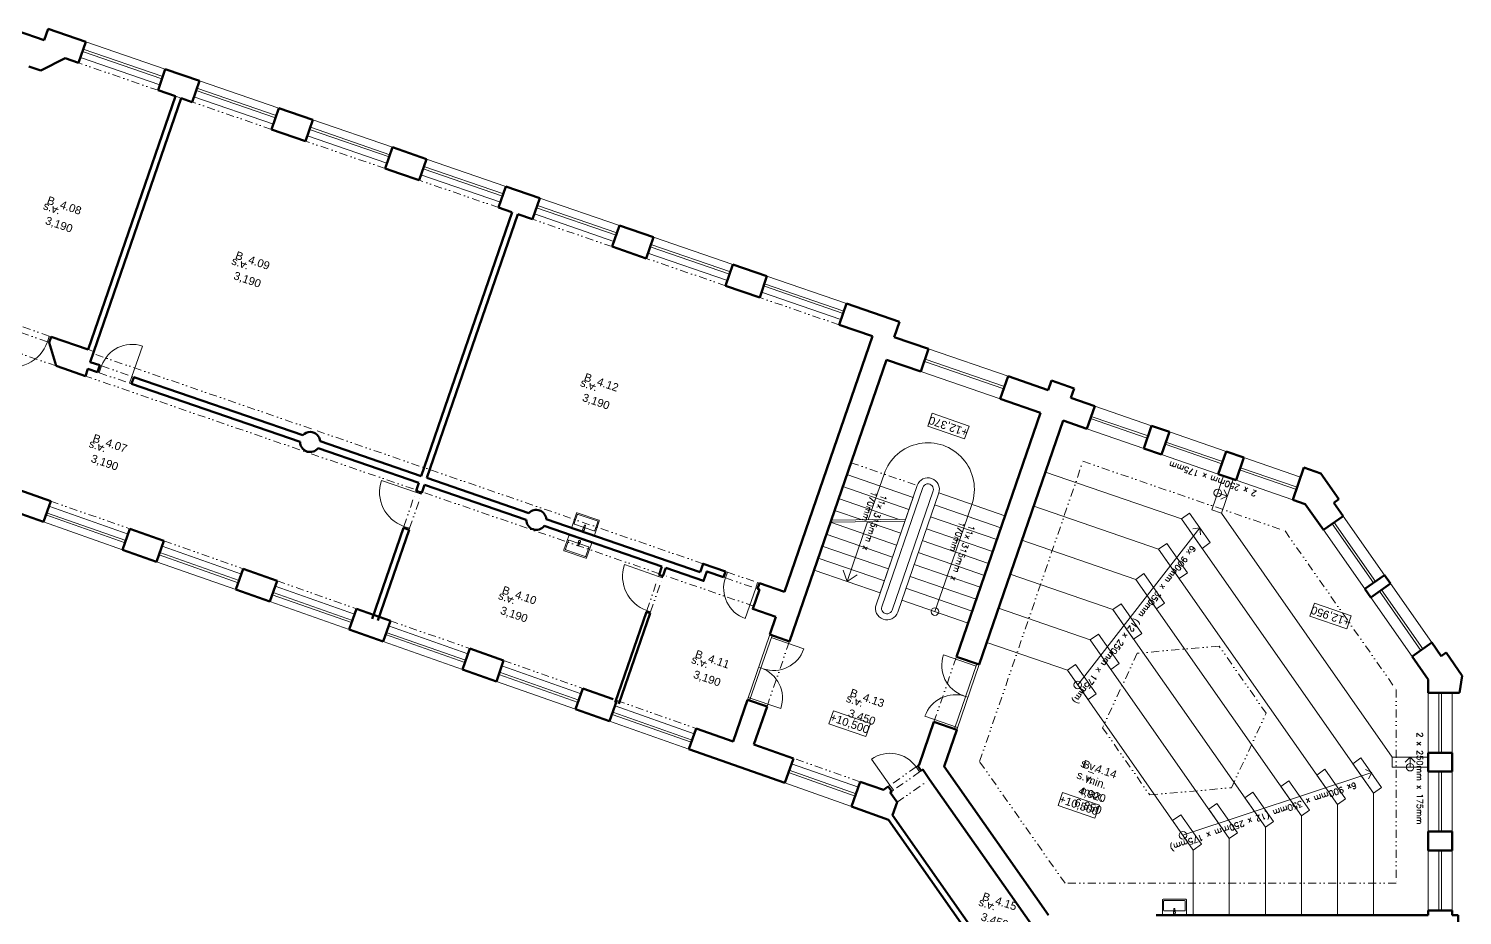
# Model space of a CAD drawing. Header units: millimetres. Extents: x 89194 to 559352, y -753138 to -204019.
# Drawn here: x 357705 to 393528, y -647109 to -624959 of the extents above; entities that cross this region are included whole.
import ezdxf

# ---------------------------------------------------------------- set-up
doc = ezdxf.new("R2010")
doc.units = ezdxf.units.MM
doc.header["$LTSCALE"] = 400
doc.linetypes.add('DIVIDE', pattern=[1.25, 0.5, -0.25, 0, -0.25, 0, -0.25])
for name, color, linetype, lineweight in [('RG_dveře', 3, 'Continuous', 9), ('RG_koty', 7, 'Continuous', 9), ('RG_okna', 3, 'Continuous', 9), ('RG_pohled', 200, 'Continuous', 9), ('RG_popisy', 11, 'Continuous', 9), ('RG_schodiště', 94, 'Continuous', 9), ('RG_zařízováky', 4, 'Continuous', 9), ('RG_zdivo stávající', 30, 'Continuous', 50), ('RG_čerch 2', 6, 'DIVIDE', 9)]:
    doc.layers.add(name, color=color, linetype=linetype, lineweight=lineweight)
doc.styles.add('Arial 100', font='Arial.ttf', dxfattribs={"height": 100})
doc.styles.add('Arial 250', font='Arial Bold.ttf', dxfattribs={"height": 250})
doc.styles.get("Standard").update_dxf_attribs({"font": 'romans.shx', "height": 100})

# ---------------------------------------------------------------- blocks, each defined once
blk = doc.blocks.new('*U65')
blk.add_line((600, -323), (600, -1273))
for points in [[(-400, -173), (-350, -173), (-350, -323), (-400, -323)], [(650, -173), (600, -173), (600, -323), (650, -323)]]:
    blk.add_lwpolyline(points)
blk.add_arc((600, -323), 950, 180, 270)
at = {"layer": 'RG_zdivo stávající'}
for p, q in [((-400, -173), (-400, -323)), ((650, -173), (650, -323))]:
    blk.add_line(p, q, dxfattribs=at)
at = {"layer": 'RG_čerch 2'}
for p, q in [((-350, -173), (600, -173)), ((-350, -323), (600, -323))]:
    blk.add_line(p, q, dxfattribs=at)
blk = doc.blocks.new('umyv_16')
at = {"layer": 'RG_zařízováky', "linetype": 'Continuous', "lineweight": 20}
for p, q in [((303632, -112272), (303632, -112842)), ((304017, -112257), (303647, -112257)), ((303742, -112302), (303742, -112812)), ((303987, -112287), (303757, -112287)), ((304002, -112812), (304002, -112302)), ((304032, -112842), (304032, -112272)), ((303692, -112532), (303734, -112536)), ((303734, -112578), (303692, -112582)), ((303732, -112544), (303717, -112544)), ((303717, -112544), (303717, -112571)), ((303717, -112571), (303732, -112571)), ((303743, -112540), (303796, -112546)), ((303796, -112568), (303743, -112575)), ((303757, -112827), (303987, -112827)), ((303647, -112857), (304017, -112857))]:
    blk.add_line(p, q, dxfattribs=at)
at = {"layer": 'RG_zařízováky', "linetype": 'Continuous', "lineweight": 20, "extrusion": (0, 0, -1)}
for centre, major_axis, start_param, end_param in [((303647, -112272), (10.6, 10.6), 3.926991, 5.497787), ((303757, -112302), (10.6, 10.6), 3.926991, 5.497787), ((303987, -112302), (-10.6, 10.6), 0.785398, 2.356194), ((304017, -112272), (-10.6, 10.6), 0.785398, 2.356194), ((303647, -112842), (-10.6, 10.6), 3.926991, 5.497787), ((303692, -112557), (17.7, 17.7), 2.356194, 5.497787), ((303732, -112557), (-9.62, 9.62), 0.785398, 3.926991), ((303732, -112557), (-14.9, 14.9), 0.875625, 1.35736), ((303732, -112557), (-14.9, 14.9), 3.355029, 3.836764), ((303757, -112812), (-10.6, 10.6), 3.926991, 5.497787), ((303732, -112557), (-14.9, 14.9), 1.35736, 3.355029), ((303795, -112557), (-7.91, 7.91), 0.909996, 3.802393), ((303987, -112812), (10.6, 10.6), 0.785398, 2.356194), ((304017, -112842), (10.6, 10.6), 0.785398, 2.356194)]:
    blk.add_ellipse(centre, major_axis=major_axis, ratio=1, start_param=start_param, end_param=end_param, dxfattribs=at)
blk = doc.blocks.new('1800_2030_1050')
at = {"layer": 'RG_okna'}
for points in [[(118088, 2964), (119858, 2964)], [(118088, 2689), (119858, 2689)], [(118088, 2629), (119858, 2629)], [(118088, 2454), (119858, 2454)]]:
    blk.add_lwpolyline(points, dxfattribs=at)
at = {"layer": 'RG_zdivo stávající'}
for points in [[(118088, 2314), (118088, 2964)], [(119858, 2964), (119858, 2314)]]:
    blk.add_lwpolyline(points, dxfattribs=at)
at = {"layer": 'RG_čerch 2'}
blk.add_lwpolyline([(118088, 2314), (119858, 2314)], dxfattribs=at)
blk = doc.blocks.new('*U103')
blk.add_line((600, -173), (600, 627))
for points in [[(-250, -323), (-200, -323), (-200, -173), (-250, -173)], [(650, -323), (600, -323), (600, -173), (650, -173)]]:
    blk.add_lwpolyline(points)
blk.add_arc((600, -173), 800, 90, 180)
at = {"layer": 'RG_zdivo stávající'}
for p, q in [((-250, -323), (-250, -173)), ((650, -323), (650, -173))]:
    blk.add_line(p, q, dxfattribs=at)
at = {"layer": 'RG_čerch 2'}
for p, q in [((-200, -173), (600, -173)), ((-200, -323), (600, -323))]:
    blk.add_line(p, q, dxfattribs=at)
blk = doc.blocks.new('*U95')
blk.add_line((-200, -323), (-200, -1123))
for points in [[(-250, -173), (-200, -173), (-200, -323), (-250, -323)], [(650, -173), (600, -173), (600, -323), (650, -323)]]:
    blk.add_lwpolyline(points)
blk.add_arc((-200, -323), 800, 270, 0)
at = {"layer": 'RG_zdivo stávající'}
for p, q in [((-250, -173), (-250, -323)), ((650, -173), (650, -323))]:
    blk.add_line(p, q, dxfattribs=at)
at = {"layer": 'RG_čerch 2'}
for p, q in [((600, -173), (-200, -173)), ((600, -323), (-200, -323))]:
    blk.add_line(p, q, dxfattribs=at)
blk = doc.blocks.new('*U96')
blk.add_line((700, -273), (700, -1173))
for points in [[(-241, -173), (-200, -173), (-200, -273), (-241, -273)], [(741, -173), (700, -173), (700, -273), (741, -273)]]:
    blk.add_lwpolyline(points)
blk.add_arc((700, -273), 900, 180, 270)
at = {"layer": 'RG_zdivo stávající'}
for p, q in [((-241, -173), (-241, -273)), ((741, -173), (741, -273))]:
    blk.add_line(p, q, dxfattribs=at)
at = {"layer": 'RG_čerch 2'}
for p, q in [((-200, -173), (700, -173)), ((-200, -273), (700, -273))]:
    blk.add_line(p, q, dxfattribs=at)
blk = doc.blocks.new('*U92')
blk.add_line((-200, -173), (-200, 627))
for points in [[(-250, -353), (-200, -353), (-200, -173), (-250, -173)], [(650, -353), (600, -353), (600, -173), (650, -173)]]:
    blk.add_lwpolyline(points)
blk.add_arc((-200, -173), 800, 0, 90)
at = {"layer": 'RG_zdivo stávající'}
for p, q in [((-250, -353), (-250, -173)), ((650, -353), (650, -173))]:
    blk.add_line(p, q, dxfattribs=at)
at = {"layer": 'RG_čerch 2'}
for p, q in [((600, -173), (-200, -173)), ((600, -353), (-200, -353))]:
    blk.add_line(p, q, dxfattribs=at)
blk = doc.blocks.new('*U91')
blk.add_line((700, -273), (700, -1173))
for points in [[(-241, -123), (-200, -123), (-200, -273), (-241, -273)], [(741, -123), (700, -123), (700, -273), (741, -273)]]:
    blk.add_lwpolyline(points)
blk.add_arc((700, -273), 900, 180, 270)
at = {"layer": 'RG_zdivo stávající'}
for p, q in [((-241, -123), (-241, -273)), ((741, -123), (741, -273))]:
    blk.add_line(p, q, dxfattribs=at)
at = {"layer": 'RG_čerch 2'}
for p, q in [((-200, -123), (700, -123)), ((-200, -273), (700, -273))]:
    blk.add_line(p, q, dxfattribs=at)

msp = doc.modelspace()

# ---------------------------------------------------------------- linework, layer by layer
at = {"layer": 'RG_dveře', "ltscale": 0.1}
for points in [[(375663, -641721.6), (376223, -640095.3)], [(375719.7, -641741.2), (376279.7, -640114.9)], [(380836.5, -642453.7), (381396.5, -640827.4)], [(380893.2, -642473.3), (381453.2, -640847)]]:
    msp.add_lwpolyline(points, dxfattribs=at)
at = {"layer": 'RG_koty'}
for points in [[(381204.3, -634884.8), (380282.1, -634567.2), (380170.4, -634891.4), (381092.7, -635209)], [(390753.6, -639625.1), (389831.3, -639307.5), (389719.7, -639631.8), (390642, -639949.3)], [(377702.1, -642324), (378624.4, -642641.6), (378736, -642317.4), (377813.8, -641999.8)], [(383426.2, -644367.1), (384348.4, -644684.7), (384460.1, -644360.5), (383537.8, -644042.9)]]:
    msp.add_lwpolyline(points, close=True, dxfattribs=at)
at = {"layer": 'RG_okna'}
for points in [[(361055.6, -626153.6), (359070, -625469.9)], [(361119.4, -625968.4), (359133.8, -625284.7)], [(360982.6, -626365.5), (358997.1, -625681.8)], [(361036.1, -626210.3), (359050.5, -625526.6)], [(363872.6, -627187), (361887.1, -626503.3)], [(363892.2, -627130.3), (361906.6, -626446.6)], [(363955.9, -626945.1), (361970.3, -626261.4)], [(363819.2, -627342.2), (361833.6, -626658.6)], [(366792.5, -627921.8), (364806.9, -627238.1)], [(366709.2, -628163.7), (364723.6, -627480)], [(366728.7, -628107), (364743.1, -627423.3)], [(366655.8, -628319), (364670.2, -627635.3)], [(369629, -628898.5), (367643.5, -628214.8)], [(369492.3, -629295.7), (367506.7, -628612)], [(369545.8, -629140.4), (367560.2, -628456.7)], [(369565.3, -629083.7), (367579.7, -628400)], [(372401.8, -630060.4), (370416.3, -629376.7)], [(372465.6, -629875.2), (370480, -629191.5)], [(372328.9, -630272.4), (370343.3, -629588.7)], [(372382.3, -630117.1), (370396.7, -629433.4)], [(375218.9, -631093.8), (373233.3, -630410.2)], [(375238.4, -631037.1), (373252.8, -630353.4)], [(375302.2, -630851.9), (373316.6, -630168.3)], [(375165.4, -631249.1), (373179.8, -630565.4)], [(378138.7, -631828.7), (376153.1, -631145)], [(378002, -632225.8), (376016.4, -631542.1)], [(378055.4, -632070.6), (376069.8, -631386.9)], [(378075, -632013.8), (376089.4, -631330.1)], [(382178.2, -633642.6), (380192.6, -632958.9)], [(382070.8, -633954.6), (380085.2, -633270.9)], [(382090.3, -633897.9), (380104.7, -633214.2)], [(381982.9, -634209.9), (379997.3, -633526.2)], [(385763.1, -634877), (384344.8, -634388.6)], [(385655.7, -635189), (384237.4, -634700.7)], [(385675.2, -635132.3), (384256.9, -634643.9)], [(385567.8, -635444.3), (384149.5, -634955.9)], [(387625.8, -635518.4), (386207.5, -635030)], [(387518.3, -635830.4), (386100.1, -635342)], [(387537.9, -635773.6), (386119.6, -635285.3)], [(387430.4, -636085.7), (386012.2, -635597.3)], [(389488.4, -636159.7), (388070.2, -635671.4)], [(389381, -636471.7), (387962.7, -635983.4)], [(389400.5, -636415), (387982.3, -635926.7)], [(389293.1, -636727), (387874.8, -636238.7)], [(358208.2, -636891.3), (360188.9, -637588.9)], [(358072, -637278), (360052.7, -637975.6)], [(358132.4, -637106.5), (360113.1, -637804.1)], [(358152.3, -637050), (360133.1, -637747.5)], [(391361, -638766.8), (390328.6, -637292.3)], [(391585.8, -638609.4), (390553.4, -637135)], [(391090.7, -638956.1), (390058.3, -637481.6)], [(391311.9, -638801.2), (390279.4, -637326.8)], [(361037.8, -637887.8), (363018.6, -638585.4)], [(360901.6, -638274.6), (362882.4, -638972.1)], [(360962, -638103), (362942.8, -638800.6)], [(360982, -638046.5), (362962.7, -638744)], [(363811.6, -639043), (365792.4, -639740.5)], [(363867.5, -638884.3), (365848.2, -639581.9)], [(391461.3, -639014.6), (392493.7, -640489)], [(391510.4, -638980.1), (392542.8, -640454.6)], [(391735.2, -638822.8), (392767.6, -640297.2)], [(363731.3, -639271.1), (365712, -639968.6)], [(363791.7, -639099.6), (365772.4, -639797.1)], [(391240.1, -639169.4), (392272.5, -640643.9)], [(366621.3, -640096.1), (368602.1, -640793.6)], [(366641.3, -640039.5), (368622, -640737)], [(366697.1, -639880.8), (368677.9, -640578.4)], [(366560.9, -640267.6), (368541.7, -640965.1)], [(376260.2, -640171.6), (377073.3, -640451.6)], [(369526.8, -640877.3), (371507.6, -641574.9)], [(381376.9, -640884.2), (380563.8, -640604.2)], [(369451, -641092.6), (371431.8, -641790.1)], [(369470.9, -641036), (371451.7, -641733.5)], [(375943, -640908.5), (375999.7, -640928)], [(369390.6, -641264.1), (371371.4, -641961.6)], [(392674.6, -641548.2), (392674.6, -643048.2)], [(392944.6, -641548.2), (392944.6, -643048.2)], [(393004.6, -641548.2), (393004.6, -643048.2)], [(393274.6, -641548.2), (393274.6, -643048.2)], [(372356.5, -641873.8), (374337.2, -642571.4)], [(375682.5, -641664.9), (376495.7, -641944.9)], [(381173.2, -641660.1), (381116.5, -641640.6)], [(372220.3, -642260.6), (374201, -642958.1)], [(372280.7, -642089.1), (374261.4, -642786.6)], [(372300.6, -642032.5), (374281.4, -642730)], [(380912.8, -642416.5), (380099.6, -642136.5)], [(392674.6, -643518.2), (392674.6, -645018.2)], [(392944.6, -643518.2), (392944.6, -645018.2)], [(393004.6, -643518.2), (393004.6, -645018.2)], [(393274.6, -643518.2), (393274.6, -645018.2)], [(392674.6, -645488.2), (392674.6, -646988.2)], [(392944.6, -645488.2), (392944.6, -646988.2)], [(393004.6, -645488.2), (393004.6, -646988.2)], [(393274.6, -645488.2), (393274.6, -646988.2)]]:
    msp.add_lwpolyline(points, dxfattribs=at)
for centre, start, end in [((376316.9, -640191.1), 251, 341), ((381320.2, -640864.6), 161, 251), ((375739.3, -641684.4), 341, 71), ((380856, -642397), 71, 161)]:
    msp.add_arc(centre, 800, start, end, dxfattribs=at)
at = {"layer": 'RG_pohled'}
for points in [[(361513.8, -626696.5), (361372, -626647.7)], [(359193.9, -632973.2), (359335.8, -633022)]]:
    msp.add_lwpolyline(points, dxfattribs=at)
at = {"layer": 'RG_schodiště'}
for q in [(378059.1, -638484.5), (378405.8, -638603.9)]:
    msp.add_line((378155.7, -638767.2), q, dxfattribs=at)
msp.add_lwpolyline([(380776.8, -638280.9), (381272.3, -636842, 1), (379078.7, -636086.6), (378685.7, -637227.8)], format="xyb", dxfattribs=at)
for points in [[(378983, -639052.1), (377328.3, -638482.3), (378148.8, -636099.6), (379803.4, -636669.4)], [(387507.4, -637064), (387271.1, -636982.7), (387564.1, -636131.7), (387800.5, -636213.1)], [(387023.4, -637941.9), (386507.2, -637204.6), (386712, -637061.2), (387228.2, -637798.5)], [(386453.9, -638697.6), (385937.7, -637960.4), (386142.5, -637817), (386658.7, -638554.2)], [(385884.4, -639453.4), (385368.2, -638716.1), (385572.9, -638572.7), (386089.2, -639310)], [(385314.9, -640209.1), (384798.7, -639471.9), (385003.4, -639328.5), (385519.7, -640065.7)], [(384745.4, -640964.9), (384229.1, -640227.7), (384433.9, -640084.3), (384950.2, -640821.5)], [(384175.9, -641720.7), (383659.6, -640983.4), (383864.4, -640840), (384380.6, -641577.3)], [(391306.1, -644058.2), (390789.9, -643321), (390994.7, -643177.6), (391510.9, -643914.8)], [(391774.6, -643158.2), (391774.6, -643408.2), (392674.6, -643408.2), (392674.6, -643158.2)], [(389506.1, -644625.7), (388989.9, -643888.5), (389194.7, -643745.1), (389710.9, -644482.4)], [(390406.1, -644342), (389889.9, -643604.7), (390094.7, -643461.3), (390610.9, -644198.6)], [(388606.1, -644909.5), (388089.9, -644172.3), (388294.7, -644028.9), (388810.9, -644766.1)], [(387706.1, -645193.3), (387189.9, -644456), (387394.7, -644312.7), (387910.9, -645049.9)], [(386806.1, -645477.1), (386289.9, -644739.8), (386494.7, -644596.4), (387010.9, -645333.7)]]:
    msp.add_lwpolyline(points, close=True, dxfattribs=at)
for points in [[(378148.8, -636099.6), (379803.4, -636669.4)], [(383110.1, -636034.9), (386507.2, -637204.6), (391306.1, -644058.2), (391306.1, -647108.7)], [(387800.5, -636213.1), (387507.4, -637064), (391774.6, -643158.2), (392674.6, -643158.2)], [(378046.2, -636397.5), (379700.9, -636967.2)], [(380444.9, -636557.1), (382099.6, -637126.8)], [(387417.6, -636557.2), (387653.9, -636638.6)], [(387653.9, -636638.6), (387573.8, -636481.6)], [(377943.7, -636695.3), (379458.7, -637217)], [(380342.4, -636854.9), (381997, -637424.7)], [(382817.1, -636885.9), (385937.7, -637960.4), (390406.1, -644342), (390406.1, -647108.7)], [(387653.9, -636638.6), (387494.1, -636712.9)], [(379598.3, -637265), (377738.6, -637291)], [(377738.6, -637291), (379393.2, -637860.7)], [(379615.6, -637214.8), (377755.9, -637240.7)], [(377841.1, -636993.1), (378528.9, -637229.9)], [(378668.4, -637278), (378155.7, -638767.2)], [(378668.4, -637278), (379495.8, -637562.9)], [(380239.8, -637152.8), (381894.5, -637722.5)], [(377636, -637588.8), (379290.7, -638158.6)], [(380137.3, -637450.6), (381791.9, -638020.4)], [(383917.7, -641352), (386970.1, -637429.8)], [(386970.1, -637429.8), (386795.6, -637454.9)], [(386970.1, -637429.8), (386988.7, -637605.1)], [(377533.4, -637886.6), (379188.1, -638456.4)], [(380034.7, -637748.4), (381689.4, -638318.2)], [(382524.1, -637736.9), (385368.2, -638716.1), (389506.1, -644625.7), (389506.1, -647108.7)], [(377430.9, -638184.5), (379085.6, -638754.2)], [(379829.6, -638344.1), (381484.3, -638913.9)], [(379932.2, -638046.3), (381586.8, -638616)], [(380349.3, -639522.5), (380862, -638033.3)], [(379727, -638642), (381381.7, -639211.7)], [(382231.1, -638587.8), (384798.7, -639471.9), (388606.1, -644909.5), (388606.1, -647108.7)], [(379624.5, -638939.8), (381279.2, -639509.5)], [(379521.9, -639237.6), (381176.6, -639807.4)], [(381938.1, -639438.8), (384229.1, -640227.7), (387706.1, -645193.3), (387706.1, -647108.7)], [(381645.1, -640289.8), (383659.6, -640983.4), (386806.1, -645477.1), (386806.1, -647108.7)], [(392224.6, -643158.2), (392102.3, -643285.1)], [(392224.6, -643408.2), (392224.6, -643158.2)], [(392224.6, -643158.2), (392346.9, -643285.1)], [(386548, -645108.4), (391264.7, -643542.2)], [(391264.7, -643542.2), (391105.7, -643466.1)], [(391264.7, -643542.2), (391182.8, -643698.3)]]:
    msp.add_lwpolyline(points, dxfattribs=at)
for points in [[(380444.9, -636557.1, 1), (379906, -636371.5), (378880.4, -639349.9, 1), (379419.4, -639535.5)], [(380303.1, -636508.3, 1), (380047.8, -636420.4), (379022.3, -639398.7, 1), (379277.6, -639486.6)]]:
    msp.add_lwpolyline(points, format="xyb", close=True, dxfattribs=at)
for centre in [(387417.6, -636557.2), (380349.3, -639522.5), (383917.7, -641352), (392224.6, -643408.2), (386548, -645108.4)]:
    msp.add_circle(centre, 94.7, dxfattribs=at)
at = {"layer": 'RG_zdivo stávající'}
for p, q in [((357419.3, -625011.7), (358090.6, -625242.8)), ((358188.3, -624959.2), (358090.6, -625242.8)), ((358188.3, -624959.2), (359133.8, -625284.7)), ((358006.2, -626007), (358619.3, -625699.8)), ((358619.3, -625699.8), (358951.5, -625814.2)), ((358619.3, -625699.8), (358951.5, -625814.2)), ((357704.6, -625903.1), (358006.2, -626007)), ((361119.4, -625968.4), (361970.3, -626261.4)), ((360937.1, -626497.9), (361372, -626647.7)), ((361513.8, -626696.5), (361788, -626790.9)), ((363955.9, -626945.1), (364806.9, -627238.1)), ((363773.6, -627474.6), (364624.6, -627767.6)), ((366792.5, -627921.8), (367643.5, -628214.8)), ((366610.2, -628451.3), (366969.5, -628575)), ((366969.5, -628575), (367461.1, -628744.3)), ((369629, -628898.5), (370480, -629191.5)), ((369446.7, -629428), (369777.7, -629542)), ((369924.2, -629592.4), (370297.7, -629721)), ((372465.6, -629875.2), (373316.6, -630168.3)), ((372283.3, -630404.7), (373134.2, -630697.7)), ((375302.2, -630851.9), (376153.1, -631145)), ((375119.8, -631381.4), (375970.8, -631674.4)), ((378138.7, -631828.7), (379462.4, -632284.4)), ((379462.4, -632284.4), (379332.2, -632662.7)), ((378788.5, -632644.6), (376590.9, -639026.9)), ((377956.4, -632358.1), (378788.5, -632644.6)), ((358218.5, -632796), (358391.4, -633384.3)), ((358267.3, -632654.1), (359193.9, -632973.2)), ((379332.2, -632662.7), (380192.6, -632958.9)), ((379136.9, -633230), (376714.6, -640264.6)), ((379136.9, -633230), (379997.3, -633526.2)), ((382178.2, -633642.6), (383180.5, -633987.7)), ((383261.9, -633751.3), (383180.5, -633987.7)), ((383261.9, -633751.3), (383829.2, -633946.7)), ((383829.2, -633946.7), (383747.8, -634183.1)), ((381982.9, -634209.9), (382985.1, -634555)), ((383747.8, -634183.1), (384344.8, -634388.6)), ((382985.1, -634555), (380885.9, -640651.6)), ((383552.4, -634750.4), (381453.2, -640847)), ((383552.4, -634750.4), (384149.5, -634955.9)), ((385763.1, -634877), (386207.5, -635030)), ((385567.8, -635444.3), (386012.2, -635597.3)), ((387625.8, -635518.4), (388070.2, -635671.4)), ((387430.4, -636085.7), (387874.8, -636238.7)), ((389569.8, -635923.3), (389989.2, -636067.8)), ((389989.2, -636067.8), (390442.6, -636715.2)), ((357405.8, -636460.3), (357740.6, -636578.2)), ((357740.6, -636578.2), (358254.7, -636759.3)), ((389293.1, -636727), (389605.1, -636834.5)), ((389605.1, -636834.5), (390058.3, -637481.6)), ((390442.6, -636715.2), (390319.7, -636801.2)), ((390319.7, -636801.2), (390553.4, -637135)), ((357223.1, -636979.1), (358072, -637278)), ((360235.4, -637456.8), (361084.3, -637755.8)), ((360052.7, -637975.6), (360901.6, -638274.6)), ((363065.1, -638453.3), (363914, -638752.3)), ((391585.8, -638609.4), (391735.2, -638822.8)), ((362882.4, -638972.1), (363731.3, -639271.1)), ((365894.7, -639449.8), (366743.6, -639748.8)), ((365712, -639968.6), (366560.9, -640267.6)), ((368724.4, -640446.3), (369573.3, -640745.3)), ((392767.6, -640297.2), (393001.3, -640631)), ((392272.5, -640643.9), (392674.6, -641218.2)), ((393124.2, -640544.9), (393001.3, -640631)), ((393124.2, -640544.9), (393528.2, -641121.9)), ((368541.7, -640965.1), (369390.6, -641264.1)), ((392674.6, -641548.2), (392674.6, -641218.2)), ((393528.2, -641121.9), (393455.8, -641548.2)), ((371554.1, -641442.8), (372308.6, -641708.6)), ((376154.7, -641890.9), (375827.3, -642841.7)), ((371371.4, -641961.6), (372220.3, -642260.6)), ((380325.9, -642277.9), (379958, -643346.4)), ((374201, -642958.1), (376596.8, -643801.8)), ((375827.3, -642841.7), (376812.7, -643188.7)), ((392674.6, -643518.2), (392674.6, -643048.2)), ((393274.6, -643518.2), (393274.6, -643048.2)), ((378266.3, -644389.8), (379189.5, -644723.3)), ((392674.6, -645488.2), (392674.6, -645018.2)), ((393274.6, -645488.2), (393274.6, -645018.2)), ((392674.6, -647108.7), (385874.6, -647108.7)), ((392674.6, -646988.2), (392674.6, -647108.7)), ((393274.6, -646988.2), (393274.6, -647108.7)), ((393424.6, -647108.7), (393274.6, -647108.7)), ((393424.6, -647108.7), (393424.6, -647768.7))]:
    msp.add_line(p, q, dxfattribs=at)
for points in [[(358951.5, -625814.2), (359133.8, -625284.7)], [(361119.4, -625968.4), (360937.1, -626497.9)], [(361788, -626790.9), (361970.3, -626261.4)], [(359193.9, -632973.2), (361372, -626647.7)], [(361513.8, -626696.5), (359335.8, -633022)], [(363955.9, -626945.1), (363773.6, -627474.6)], [(364624.6, -627767.6), (364806.9, -627238.1)], [(366792.5, -627921.8), (366610.2, -628451.3)], [(367461.1, -628744.3), (367643.5, -628214.8)], [(369629, -628898.5), (369446.7, -629428)], [(370297.7, -629721), (370480, -629191.5)], [(367513.2, -636133.9), (369782.4, -629543.6)], [(367655, -636182.7), (369924.2, -629592.4)], [(372465.6, -629875.2), (372283.3, -630404.7)], [(373134.2, -630697.7), (373316.6, -630168.3)], [(375302.2, -630851.9), (375119.8, -631381.4)], [(375970.8, -631674.4), (376153.1, -631145)], [(378138.7, -631828.7), (377956.4, -632358.1)], [(379997.3, -633526.2), (380192.6, -632958.9)], [(359335.8, -633022), (359244.6, -633286.8), (359481, -633368.2)], [(358722.3, -633498.3), (358391.4, -633384.3)], [(359124.2, -633636.6), (358722.3, -633498.3)], [(359422.4, -633538.4), (359186, -633457), (359124.2, -633636.6)], [(360332, -633661.2), (364554.5, -635115.1)], [(382178.2, -633642.6), (381982.9, -634209.9)], [(364488.6, -635282.8), (360273.4, -633831.4)], [(384149.5, -634955.9), (384344.8, -634388.6)], [(385763.1, -634877), (385567.8, -635444.3)], [(386012.2, -635597.3), (386207.5, -635030)], [(367454.6, -636304.1), (364936.5, -635437)], [(367513.2, -636133.9), (364987.8, -635264.3)], [(387625.8, -635518.4), (387430.4, -636085.7)], [(387874.8, -636238.7), (388070.2, -635671.4)], [(370204, -637060.4), (367655, -636182.7)], [(389569.8, -635923.3), (389293.1, -636727)], [(367386.4, -636502), (367454.6, -636304.1)], [(367528.2, -636550.8), (367596.4, -636352.9)], [(370138.1, -637228.1), (367596.4, -636352.9)], [(358072, -637278), (358254.7, -636759.3)], [(374486.4, -638534.9), (370637.3, -637209.6)], [(390058.3, -637481.6), (390553.4, -637135)], [(360235.4, -637456.8), (360052.7, -637975.6)], [(366285.8, -639698.5), (367066.9, -637429.9)], [(366427.6, -639747.3), (367208.8, -637478.7)], [(373529.5, -638395.8), (370586, -637382.3)], [(360901.6, -638274.6), (361084.3, -637755.8)], [(374486.4, -638534.9), (374558, -638326.9), (375115.9, -638519)], [(363065.1, -638453.3), (362882.4, -638972.1)], [(373529.5, -638395.8), (373458.1, -638603.2)], [(373624.1, -638428.4), (373552.7, -638635.8)], [(375067, -638660.8), (374651, -638517.6), (374569.6, -638754), (373624.1, -638428.4)], [(391585.8, -638609.4), (391090.7, -638956.1)], [(363731.3, -639271.1), (363914, -638752.3)], [(376376, -639650.9), (375799.2, -639452.3), (375965.3, -638970.1), (375918, -638953.8)], [(375966.8, -638812), (376590.9, -639026.9)], [(391090.7, -638956.1), (391240.1, -639169.4)], [(391735.2, -638822.8), (391240.1, -639169.4)], [(365894.7, -639449.8), (365712, -639968.6)], [(366560.9, -640267.6), (366743.6, -639748.8)], [(373138.6, -639531.1), (372360.7, -641790.3)], [(373233.2, -639563.6), (372455.3, -641822.8)], [(376376, -639650.9), (376223, -640095.3)], [(376714.6, -640264.6), (376223, -640095.3)], [(368724.4, -640446.3), (368541.7, -640965.1)], [(392272.5, -640643.9), (392767.6, -640297.2)], [(393001.3, -640631), (392767.6, -640297.2)], [(369390.6, -641264.1), (369573.3, -640745.3)], [(380885.9, -640651.6), (381453.2, -640847)], [(371554.1, -641442.8), (371371.4, -641961.6)], [(393455.8, -641548.2), (392674.6, -641548.2)], [(372220.3, -642260.6), (372403, -641741.8)], [(375663, -641721.6), (375304.2, -642763.5), (374383.7, -642439.3)], [(376154.7, -641890.9), (375663, -641721.6)], [(380325.9, -642277.9), (380893.2, -642473.3), (380576.7, -643392.4), (383184.6, -647108.7)], [(380325.9, -642277.9), (380893.2, -642473.3)], [(374383.7, -642439.3), (374201, -642958.1)], [(379920.9, -643372.4), (379958, -643346.4)], [(392674.6, -643048.2), (393274.6, -643048.2)], [(380007.1, -643495.2), (380044.2, -643469.1), (380216.5, -643714.7)], [(382917.6, -647908.7), (382917.6, -647563.7), (380216.5, -643714.7)], [(393274.6, -643518.2), (392674.6, -643518.2)], [(379184.2, -643889.4), (379060.9, -643975.9), (378482.2, -643776.7)], [(379270.4, -644012.2), (379233.2, -644038.2), (379405.6, -644283.8)], [(379405.6, -644283.8), (379293.3, -644610), (382547.6, -649247.4), (382917.6, -649247.4)], [(379189.5, -644723.3), (382917.6, -650035.8), (382917.6, -650328.7)], [(392674.6, -645018.2), (393274.6, -645018.2)], [(393274.6, -645488.2), (392674.6, -645488.2)], [(392674.6, -646988.2), (393274.6, -646988.2)]]:
    msp.add_lwpolyline(points, dxfattribs=at)
for centre, start, end in [((364738.6, -635284.3), 88.4576, 137.42182), ((364738.6, -635284.3), 4.57818, 88.4576), ((364738.6, -635284.3), 179.66292, 322.33708), ((370388.1, -637229.5), 179.66292, 322.33708), ((370388.1, -637229.5), 4.57818, 137.42182)]:
    msp.add_arc(centre, 250, start, end, dxfattribs=at)
at = {"layer": 'RG_čerch 2'}
msp.add_line((358391.4, -633384.3), (356727.3, -632811.3), dxfattribs=at)
for points in [[(360937.1, -626497.9), (358951.5, -625814.2)], [(363773.6, -627474.6), (361788, -626790.9)], [(366610.2, -628451.3), (364624.6, -627767.6)], [(369446.7, -629428), (367461.1, -628744.3)], [(372283.3, -630404.7), (370297.7, -629721)], [(375119.8, -631381.4), (373134.2, -630697.7)], [(377956.4, -632358.1), (375970.8, -631674.4)], [(364771.9, -634957.3), (359316.2, -633078.8)], [(373467.7, -638575.5), (359124.2, -633636.6)], [(374558, -638326.9), (364913.7, -635006.1)], [(378251.3, -635801.8), (379906, -636371.5)], [(358254.7, -636759.3), (360235.4, -637456.8)], [(361084.3, -637755.8), (363065.1, -638453.3)], [(375822, -639386.2), (373562.2, -638608)], [(363914, -638752.3), (365894.7, -639449.8)], [(366743.6, -639748.8), (368724.4, -640446.3)], [(376154.7, -641890.9), (376714.6, -640264.6)], [(369573.3, -640745.3), (371554.1, -641442.8)], [(380325.9, -642277.9), (380885.9, -640651.6)], [(372403, -641741.8), (374383.7, -642439.3)], [(379405.6, -644283.8), (380216.5, -643714.7)]]:
    msp.add_lwpolyline(points, dxfattribs=at)
for points in [[(391874.6, -646308.7), (383600.6, -646308.7), (381466, -643267), (384048.4, -635767.2), (389098.9, -637506.3), (391874.6, -641470.4)], [(385717.4, -644102.6), (387761.6, -643921.6), (388627, -642060.8), (387448.2, -640381), (385404, -640561.9), (384538.6, -642422.7)]]:
    msp.add_lwpolyline(points, close=True, dxfattribs=at)

# ---------------------------------------------------------------- block references
at = {"layer": 'RG_dveře', "ltscale": 0.1, "xscale": -1}
for name, p, rotation in [('*U65', (357945.3, -632360.7), 341.0000000167665), ('*U92', (360151.8, -633416.6), 341.0000000167665), ('*U91', (367403.1, -637291.1), 251.0000000167665), ('*U96', (373474.8, -639392.3), 251.0000000167665), ('*U95', (375786.6, -638567.4), 341.0000000167665), ('*U103', (379617.1, -643374.7), 35.05911401084519)]:
    msp.add_blockref(name, p, dxfattribs=dict(at, rotation=rotation))
at = {"layer": 'RG_okna', "rotation": 160.599624506576}
msp.add_blockref('1800_2030_1050', (490634, -680818.9), dxfattribs=at)
at = {"layer": 'RG_zařízováky', "rotation": 71.0000000167665}
msp.add_blockref('umyv_16', (166274.8, -887969.2), dxfattribs=at)
at = {"layer": 'RG_zařízováky', "xscale": -1}
for p, rotation in [((363915.4, -313979.3), 71.00000001676649), ((498890.9, -950740.4), 270.0000000168776)]:
    msp.add_blockref('umyv_16', p, dxfattribs=dict(at, rotation=rotation))

# ---------------------------------------------------------------- texts
at = {"layer": 'RG_koty', "char_height": 200, "width": 12.645, "attachment_point": 5, "style": 'Arial 100'}
for s, insert, rotation in [('\\pxi-3,l4,qc,t4;s.v.^I3,190', (358133.8, -629581.5), 341), ('\\pxi-3,l4,qc,t4;s.v.^I3,190', (362839.3, -630957.3), 341), ('\\pxi-3,l4,qc,t4;s.v.^I3,190', (371553, -634000.5), 341), ('+12,370', (380692.2, -634878.7), 161), ('\\pxi-3,l4,qc,t4;s.v.^I3,190', (359274.3, -635524.7), 341), ('\\pxi-3,l4,qc,t4;s.v.^I3,190', (369503.9, -639320), 341), ('+12,950', (390241.5, -639619), 161), ('\\pxi-3,l4,qc,t4;s.v.^I3,190', (374326.8, -640917.8), 341), ('\\pxi-3,l4,qc,t4;s.v.^I3,450', (378195.3, -641886.2), 341), ('+10,500', (378214.3, -642330.1), 341), ('\\pxi-3,l4,qc,t4;s.v.^Imin. 4,920', (384003.7, -643665.1), 341), ('\\pxi-3,l4,qc,t4;s.v.^Imax. 6,850', (383903.3, -643956.7), 341), ('+10,500', (383938.3, -644373.2), 341), ('\\pxi-3,l4,qc,t4;s.v.^I3,450', (381507.7, -646974.9), 342)]:
    msp.add_mtext(s, dxfattribs=dict(at, insert=insert, rotation=rotation))
at = {"layer": 'RG_popisy', "char_height": 200, "attachment_point": 1, "style": 'Arial 250'}
for s, insert, rotation in [('\\pxi-1.25,qc;{\\fArial|b0|i0|c238|p34;B_4.08}', (358446.5, -629217), 341), ('\\pxi-1.25,qc;{\\fArial|b0|i0|c238|p34;B_4.09}', (363152.1, -630592.8), 341), ('\\pxi-1.25,qc;{\\fArial|b0|i0|c238|p34;B_4.12}', (371865.8, -633636.1), 341), ('\\pxi-1.25,qc;{\\fArial|b0|i0|c238|p34;B_4.07}', (359587.1, -635160.2), 341), ('\\pxi-1.25,qc;{\\fArial|b0|i0|c238|p34;B_4.10}', (369816.6, -638955.5), 341), ('\\pxi-1.25,qc;{\\fArial|b0|i0|c238|p34;B_4.11}', (374639.5, -640553.3), 341), ('\\pxi-1.25,qc;{\\fArial|b0|i0|c238|p34;B_4.13}', (378508.1, -641521.7), 341), ('\\pxi-1.25,qc;{\\fArial|b0|i0|c238|p34;B_4.14}', (384316.5, -643300.6), 341), ('\\pxi-1.25,qc;{\\fArial|b0|i0|c238|p34;B_4.15}', (381814, -646605), 342)]:
    msp.add_mtext(s, dxfattribs=dict(at, insert=insert, rotation=rotation))
at = {"layer": 'RG_schodiště', "ltscale": 0.1, "char_height": 150, "attachment_point": 1}
for s, width, insert, rotation in [('2 x 250mm x 175mm', 4649.148, (388354.8, -636654.2), 161), ('11x 315mm x 170mm', 2049.974, (379152.3, -636636.9), 251), ('11x 315mm x 170mm', 2049.974, (381349.1, -637393.4), 251), ('6x 900mm x 350mm (12 x 250mm x 175mm)', 4649.148, (386883.4, -637946), 232.50174), ('2 x 250mm x 175mm', 4649.148, (392542.8, -642536.5), 270), ('6x 900mm x 350mm (12 x 250mm x 175mm)', 4649.148, (390905.9, -643923.3), 198.7613)]:
    msp.add_mtext_dynamic_manual_height_columns(s, width=width, gutter_width=500, heights=[0], dxfattribs=dict(at, insert=insert, rotation=rotation))

doc.saveas('drawing.dxf')
